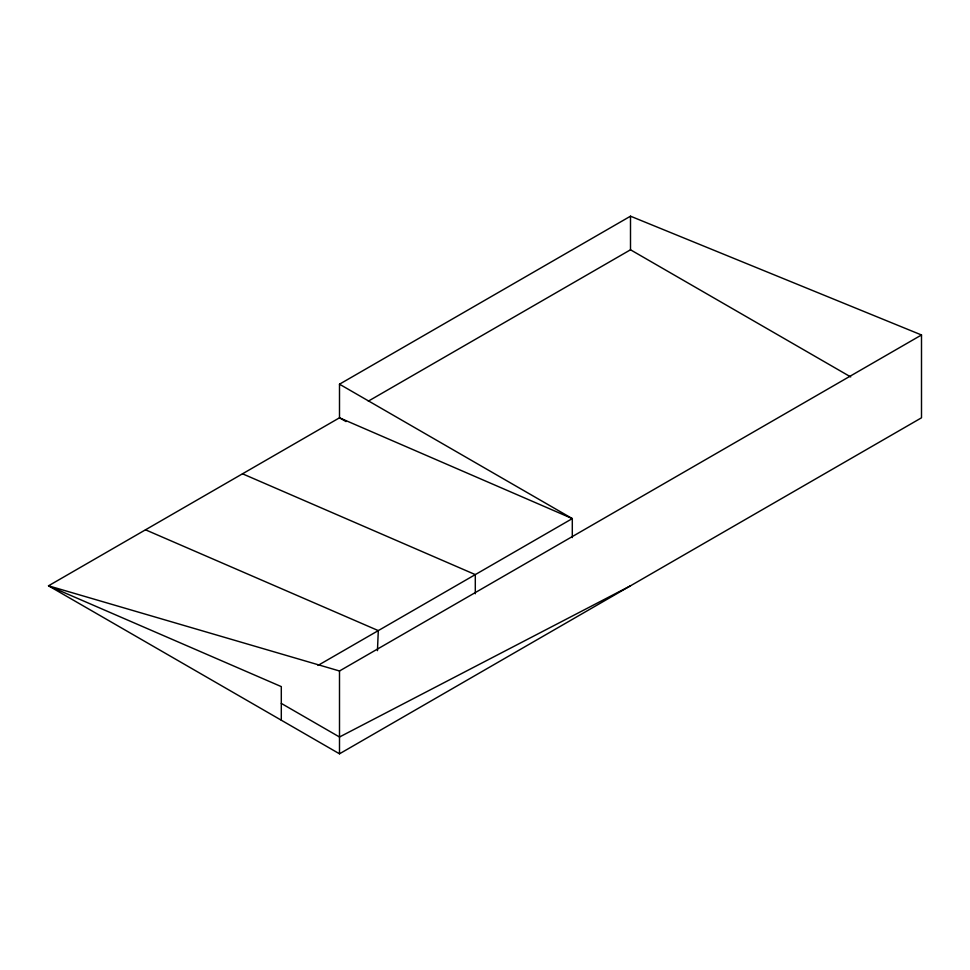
<?xml version="1.0" encoding="UTF-8"?>
<svg xmlns="http://www.w3.org/2000/svg" width="970" height="970" viewBox="0 0 970 970"><rect width="100%" height="100%" fill="white"/><g stroke="black" fill="none" stroke-linecap="round" stroke-linejoin="round"><path stroke-width="1.45" d="M377.451 650.652L378.3 630.609L145.5 529.802M346.035 421.574L339.5 417.803L339.5 384.193L630.5 216.189L921.5 334.977L921.5 417.803L339.5 753.811L48.5 585.807L339.5 417.803L572.3 518.598L572.3 537.598M368.333 401.143L630.5 249.787L850.714 376.93M318.002 665.42L572.3 518.598L339.5 384.193M281.3 720.213L281.3 686.614L48.5 585.807L339.5 670.985L921.5 334.977M630.5 585.807L339.5 737.006L281.3 703.408M242.5 473.796L475.3 574.604L475.3 593.761M630.5 216.189L630.5 249.787M339.5 670.985L339.5 753.811"/></g></svg>
